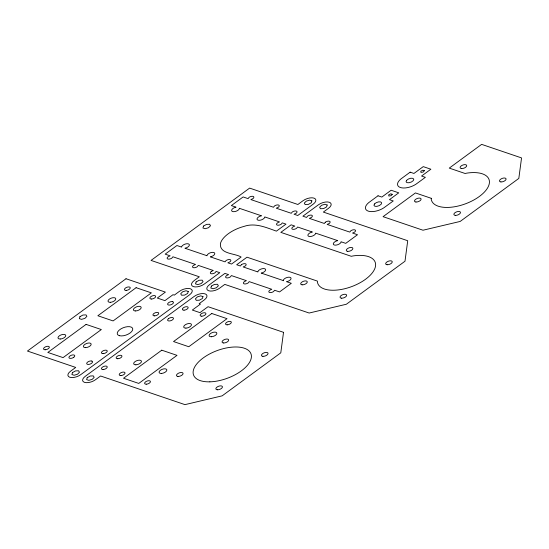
<?xml version="1.0" encoding="UTF-8"?>
<svg xmlns="http://www.w3.org/2000/svg" width="549" height="549" viewBox="0 0 549 549"><rect width="100%" height="100%" fill="white"/><g stroke="black" fill="none" stroke-linecap="round" stroke-linejoin="round"><path stroke-width="0.82" d="M283.291 280.759L283.38 280.086A4.083 1.97 -20.3 0 1 287.649 277.334A4.083 1.97 -20.3 0 1 291.052 278.487A4.083 1.97 -20.3 0 1 287.491 281.486L286.599 281.692L291.306 283.291L279.537 291.924L274.582 290.243L273.622 291.498A3.054 1.475 -20.3 0 1 269.511 292.466A3.054 1.475 -20.3 0 1 269.82 290.201L271.796 289.296L249.177 281.616L248.223 282.872A3.054 1.475 -20.3 0 1 244.113 283.847A3.054 1.475 -20.3 0 1 244.415 281.582L246.391 280.669L231.397 275.577L230.443 276.833A3.054 1.475 -20.3 0 1 226.332 277.808A3.054 1.475 -20.3 0 1 226.634 275.543L228.61 274.637L224.925 273.381L209.478 284.711A8.16 3.932 -20.3 0 0 208.675 290.757A8.16 3.932 -20.3 0 0 219.641 288.163L224.788 284.389L309.156 313.033L346.357 304.242L404.997 261.228L407.722 240.73L323.354 212.079L328.508 208.304A8.16 3.932 -20.3 0 0 329.311 202.258A8.16 3.932 -20.3 0 0 318.345 204.852L302.897 216.182L306.582 217.438L307.543 216.182A3.054 1.475 -20.3 0 1 311.654 215.215A3.054 1.475 -20.3 0 1 311.352 217.479L309.368 218.385L324.363 223.477L325.324 222.221M241.34 264.748L240.38 266.004L236.694 264.748L246.995 257.193L317.452 281.122L317.418 282.111A30.6 14.741 -20.3 0 0 345.856 288.451A30.6 14.741 -20.3 0 0 375.392 266.787A30.6 14.741 -20.3 0 0 353.117 255.916L351.291 256.301L280.827 232.371L291.128 224.816L294.813 226.071L292.83 226.977A3.054 1.475 -20.3 0 0 292.535 229.242A3.054 1.475 -20.3 0 0 296.638 228.267L297.599 227.018L312.347 232.021L311.455 232.234A4.083 1.97 -20.3 0 0 307.893 235.226A4.083 1.97 -20.3 0 0 311.297 236.379A4.083 1.97 -20.3 0 0 315.565 233.627L315.634 233.14L337.745 240.647L336.86 240.86A4.083 1.97 -20.3 0 0 333.298 243.852A4.083 1.97 -20.3 0 0 336.695 245.005A4.083 1.97 -20.3 0 0 340.97 242.253L341.032 241.766L345.74 243.365L357.509 234.732L352.554 233.044L354.537 232.138A3.054 1.475 -20.3 0 0 354.839 229.873A3.054 1.475 -20.3 0 0 350.729 230.848L349.768 232.097L327.149 224.417L329.132 223.512A3.054 1.475 -20.3 0 0 329.441 221.247A3.054 1.475 -20.3 0 0 325.331 222.221M211.317 271.398L213.3 270.492L198.306 265.4L197.345 266.656A3.054 1.475 -20.3 0 1 193.241 267.631A3.054 1.475 -20.3 0 1 193.543 265.366L195.519 264.453L172.908 256.774L171.947 258.03A3.054 1.475 -20.3 0 1 167.836 259.004A3.054 1.475 -20.3 0 1 168.138 256.74L170.121 255.834L165.16 254.146L176.929 245.513L181.637 247.112L181.705 246.625A4.083 1.97 -20.3 0 1 185.974 243.873A4.083 1.97 -20.3 0 1 189.378 245.026A4.083 1.97 -20.3 0 1 185.816 248.018L184.924 248.23L207.042 255.738L207.103 255.251A4.083 1.97 -20.3 0 1 211.379 252.492A4.083 1.97 -20.3 0 1 214.776 253.652A4.083 1.97 -20.3 0 1 211.214 256.644L210.329 256.857L225.069 261.859L226.03 260.61A3.054 1.475 -20.3 0 1 230.141 259.636A3.054 1.475 -20.3 0 1 229.839 261.9L227.856 262.806L231.541 264.055L241.107 257.042C234.828 253.082 219.579 254.29 220.382 243.735A24.492 11.797 -20.3 0 1 244.01 226.408C255.086 222.517 266.08 227.471 276.415 231.143L285.974 224.129L282.289 222.873L281.328 224.129A3.054 1.475 -20.3 0 1 277.224 225.104A3.054 1.475 -20.3 0 1 277.526 222.839L279.503 221.926L264.762 216.924L264.693 217.411A4.083 1.97 -20.3 0 1 260.425 220.163A4.083 1.97 -20.3 0 1 257.021 219.01A4.083 1.97 -20.3 0 1 260.583 216.018L261.475 215.805L239.357 208.297L239.295 208.785A4.083 1.97 -20.3 0 1 235.02 211.543A4.083 1.97 -20.3 0 1 231.623 210.384A4.083 1.97 -20.3 0 1 235.185 207.392L236.07 207.179L231.362 205.587L243.132 196.947L248.093 198.635L249.047 197.379A3.054 1.475 -20.3 0 1 253.164 196.412A3.054 1.475 -20.3 0 1 252.863 198.676L250.872 199.582L273.491 207.261L274.452 206.005A3.054 1.475 -20.3 0 1 278.563 205.038A3.054 1.475 -20.3 0 1 278.261 207.296L276.277 208.201L291.272 213.293L292.233 212.044A3.054 1.475 -20.3 0 1 296.343 211.07A3.054 1.475 -20.3 0 1 296.041 213.335L294.058 214.24L297.743 215.496L313.191 204.159A8.16 3.932 -20.3 0 0 314.001 198.12A8.16 3.932 -20.3 0 0 303.034 200.714L297.881 204.489L249.623 188.101L151.05 260.411L199.314 276.799L194.168 280.573A8.16 3.932 -20.3 0 0 193.365 286.612A8.16 3.932 -20.3 0 0 204.331 284.025L219.772 272.688L216.086 271.439L215.126 272.695A3.054 1.475 -20.3 0 1 211.022 273.663A3.054 1.475 -20.3 0 1 211.324 271.398M283.311 280.58L261.2 273.073L262.086 272.86A4.083 1.97 -20.3 0 0 265.647 269.868A4.083 1.97 -20.3 0 0 262.25 268.708A4.083 1.97 -20.3 0 0 257.975 271.467L257.913 271.954L243.166 266.944L245.149 266.039A3.054 1.475 -20.3 0 0 245.458 263.774A3.054 1.475 -20.3 0 0 241.347 264.748M431.281 198.313L431.24 199.301A30.6 14.741 -20.3 0 0 459.685 205.649A30.6 14.741 -20.3 0 0 489.214 183.984A30.6 14.741 -20.3 0 0 466.945 173.107L465.113 173.491L449.267 168.111L481.631 144.366L521.55 157.92L518.819 178.418L460.186 221.432L422.984 230.223L383.065 216.67L415.428 192.932L431.281 198.313M283.524 332.33L280.793 352.829L222.16 395.843L184.958 404.634L100.591 375.99L95.437 379.764A8.16 3.932 -20.3 0 1 84.471 382.358A8.16 3.932 -20.3 0 1 85.28 376.312L194.147 296.453A8.16 3.932 -20.3 0 1 205.106 293.859A8.16 3.932 -20.3 0 1 204.303 299.905L199.157 303.679L200.426 304.112L192.335 310.048L199.953 312.635L208.044 306.699L283.524 332.33M79.955 316.691L79.331 318.619L81.533 319.367L84.903 318.372L86.907 316.375L86.028 314.893L82.933 315.03L79.955 316.691M72.509 372.572L71.892 374.507L74.094 375.255L77.464 374.253L79.468 372.263L78.589 370.774L75.494 370.918L72.509 372.572M87.229 377.678L86.605 379.613L88.808 380.361L92.184 379.359L94.181 377.369L93.303 375.88L90.208 376.017L87.229 377.678M203.555 226.051L202.931 227.979L205.141 228.734L208.51 227.732L210.507 225.742L209.629 224.253L206.534 224.39L203.555 226.051M188.266 291.505L187.641 293.434L184.663 295.094L181.568 295.232L180.69 293.742L182.687 291.752L186.056 290.757L188.266 291.505M196.117 281.939L195.492 283.867L197.702 284.615L201.071 283.62L203.068 281.63L202.19 280.141L199.095 280.278L196.117 281.939M202.979 296.611L202.355 298.539L199.376 300.2L196.281 300.337L195.403 298.848L197.4 296.858L200.776 295.863L202.979 296.611M211.427 286.077L210.802 288.012L213.012 288.76L216.381 287.758L218.378 285.768L217.5 284.279L214.405 284.416L211.427 286.077M311.866 200.865L311.242 202.801L308.264 204.454L305.169 204.599L304.29 203.109L306.294 201.119L309.663 200.117L311.866 200.865M327.177 205.01L326.552 206.939L323.574 208.599L320.479 208.737L319.6 207.248L321.604 205.257L324.974 204.262L327.177 205.01M374.48 203.953L373.931 205.347L374.864 206.266L376.923 206.362L379.311 205.594L381.13 204.262L381.679 202.869L380.745 201.95L378.693 201.854L376.298 202.622L374.48 203.953M406.596 180.34L406.047 181.733L406.981 182.652L409.032 182.748L411.427 181.98L413.246 180.648L413.795 179.255L412.862 178.336L410.81 178.24L408.415 179.008L406.596 180.34M392.247 194.319L391.066 195.677L388.843 196.014L388.651 194.861L390.758 193.811L392.247 194.319M424.363 170.698L423.176 172.063L420.953 172.4L420.76 171.24L422.867 170.19L424.363 170.698M378.028 195.78L370.204 201.538A12.243 5.902 -20.3 0 0 368.242 211.125A12.243 5.902 -20.3 0 0 385.398 206.692L393.256 200.948L389.454 199.658L398.752 192.829L391.135 190.242L381.829 197.07L378.028 195.78M410.144 172.16L402.321 177.917A12.243 5.902 -20.3 0 0 400.358 187.511A12.243 5.902 -20.3 0 0 417.508 183.078L425.365 177.334L421.563 176.037L430.869 169.216L423.252 166.628L413.946 173.45L410.144 172.16M126.016 278.741L27.45 351.044L75.714 367.432L70.56 371.213A8.16 3.932 -20.3 0 0 69.757 377.252A8.16 3.932 -20.3 0 0 80.724 374.658L189.59 294.799A8.16 3.932 -20.3 0 0 190.393 288.76A8.16 3.932 -20.3 0 0 179.427 291.347L174.28 295.129L173.01 294.696L164.92 300.632L157.295 298.045L165.393 292.109L126.016 278.741M86.09 324.384L47.838 352.444L63.08 357.619L101.332 329.558L86.09 324.384M136.111 287.69L97.859 315.75L113.101 320.925L151.352 292.864L136.111 287.69M161.77 350.187L123.518 378.247L138.76 383.422L177.011 355.361L161.77 350.187M211.79 313.493L173.539 341.553L188.781 346.728L227.025 318.674L211.79 313.493M455.32 215.38A3.466 1.668 -20.3 0 0 460.467 212.641A3.466 1.668 -20.3 0 0 455.739 212.237A3.466 1.668 -20.3 0 0 455.32 215.38M415.943 202.011A3.466 1.668 -20.3 0 0 421.097 199.273A3.466 1.668 -20.3 0 0 416.362 198.868A3.466 1.668 -20.3 0 0 415.943 202.011M500.921 181.925A3.466 1.668 -20.3 0 0 506.075 179.187A3.466 1.668 -20.3 0 0 501.34 178.782A3.466 1.668 -20.3 0 0 500.921 181.925M461.551 168.557A3.466 1.668 -20.3 0 0 466.705 165.812A3.466 1.668 -20.3 0 0 461.97 165.414A3.466 1.668 -20.3 0 0 461.551 168.557M341.492 298.189A3.466 1.668 -20.3 0 0 346.645 295.451A3.466 1.668 -20.3 0 0 341.91 295.046A3.466 1.668 -20.3 0 0 341.492 298.189M302.122 284.821A3.466 1.668 -20.3 0 0 307.268 282.076A3.466 1.668 -20.3 0 0 302.54 281.678A3.466 1.668 -20.3 0 0 302.122 284.821M387.1 264.735A3.466 1.668 -20.3 0 0 392.247 261.99A3.466 1.668 -20.3 0 0 387.519 261.592A3.466 1.668 -20.3 0 0 387.1 264.735M347.723 251.367A3.466 1.668 -20.3 0 0 352.877 248.622A3.466 1.668 -20.3 0 0 348.141 248.217A3.466 1.668 -20.3 0 0 347.723 251.367M172.743 301.71A3.054 1.475 -20.3 0 0 168.632 302.684A3.054 1.475 -20.3 0 0 168.33 304.949A3.054 1.475 -20.3 0 0 172.441 303.974A3.054 1.475 -20.3 0 0 172.743 301.71M110.246 302.321A4.083 1.963 -20.3 0 0 115.777 298.759A4.083 1.963 -20.3 0 0 109.683 298.91A4.083 1.963 -20.3 0 0 110.246 302.321M45.203 349.761A3.054 1.475 -20.3 0 0 49.341 347.092A3.054 1.475 -20.3 0 0 44.778 347.208A3.054 1.475 -20.3 0 0 45.203 349.761M91.827 361.064A3.054 1.475 -20.3 0 0 87.716 362.038A3.054 1.475 -20.3 0 0 87.415 364.303A3.054 1.475 -20.3 0 0 91.525 363.328A3.054 1.475 -20.3 0 0 91.827 361.064M151.517 299.027A3.054 1.475 -20.3 0 0 155.655 296.357A3.054 1.475 -20.3 0 0 151.099 296.474A3.054 1.475 -20.3 0 0 151.517 299.027M135.651 310.947A4.083 1.963 -20.3 0 0 141.182 307.385A4.083 1.963 -20.3 0 0 135.088 307.536A4.083 1.963 -20.3 0 0 135.651 310.947M126.119 290.4A3.054 1.475 -20.3 0 0 130.257 287.738A3.054 1.475 -20.3 0 0 125.694 287.854A3.054 1.475 -20.3 0 0 126.119 290.4M85.63 347.634A4.083 1.963 -20.3 0 0 91.161 344.072A4.083 1.963 -20.3 0 0 85.068 344.23A4.083 1.963 -20.3 0 0 85.63 347.634M154.592 315.853A3.054 1.475 -20.3 0 0 158.73 313.191A3.054 1.475 -20.3 0 0 154.166 313.307A3.054 1.475 -20.3 0 0 154.592 315.853M73.744 357.289A3.054 1.475 -20.3 0 0 74.046 355.025A3.054 1.475 -20.3 0 0 69.936 355.999A3.054 1.475 -20.3 0 0 69.641 358.264A3.054 1.475 -20.3 0 0 73.744 357.289M119.538 335.72A8.16 3.932 -20.3 0 0 132.522 330.244A8.16 3.932 -20.3 0 0 122.928 327.87A8.16 3.932 -20.3 0 0 119.538 335.72M103.095 353.631A3.054 1.475 -20.3 0 0 107.24 350.962A3.054 1.475 -20.3 0 0 102.677 351.079A3.054 1.475 -20.3 0 0 103.095 353.631M60.232 339.014A4.083 1.963 -20.3 0 0 65.756 335.453A4.083 1.963 -20.3 0 0 59.669 335.604A4.083 1.963 -20.3 0 0 60.232 339.014M146.281 384.19A3.054 1.475 -20.3 0 0 150.426 381.521A3.054 1.475 -20.3 0 0 145.862 381.637A3.054 1.475 -20.3 0 0 146.281 384.19M120.883 375.564A3.054 1.475 -20.3 0 0 125.021 372.895A3.054 1.475 -20.3 0 0 120.457 373.011A3.054 1.475 -20.3 0 0 120.883 375.564M103.102 369.525A3.054 1.475 -20.3 0 0 107.24 366.856A3.054 1.475 -20.3 0 0 102.677 366.979A3.054 1.475 -20.3 0 0 103.102 369.525M161.31 373.444A4.083 1.963 -20.3 0 0 166.841 369.882A4.083 1.963 -20.3 0 0 160.747 370.033A4.083 1.963 -20.3 0 0 161.31 373.444M135.905 364.817A4.083 1.963 -20.3 0 0 141.436 361.256A4.083 1.963 -20.3 0 0 135.342 361.407A4.083 1.963 -20.3 0 0 135.905 364.817M117.815 358.737A3.054 1.475 -20.3 0 0 121.953 356.068A3.054 1.475 -20.3 0 0 117.39 356.184A3.054 1.475 -20.3 0 0 117.815 358.737M217.294 389.79A3.466 1.668 -20.3 0 0 222.441 387.052A3.466 1.668 -20.3 0 0 217.713 386.647A3.466 1.668 -20.3 0 0 217.294 389.79M177.917 376.422A3.466 1.668 -20.3 0 0 183.071 373.677A3.466 1.668 -20.3 0 0 178.336 373.279A3.466 1.668 -20.3 0 0 177.917 376.422M209.855 381.836A30.6 14.741 -20.3 0 0 251.318 355.121A30.6 14.741 -20.3 0 0 205.628 356.287A30.6 14.741 -20.3 0 0 209.855 381.836M262.896 356.335A3.466 1.668 -20.3 0 0 268.049 353.59A3.466 1.668 -20.3 0 0 263.314 353.192A3.466 1.668 -20.3 0 0 262.896 356.335M223.525 342.967A3.466 1.668 -20.3 0 0 228.679 340.222A3.466 1.668 -20.3 0 0 223.944 339.817A3.466 1.668 -20.3 0 0 223.525 342.967M211.331 336.75A4.083 1.963 -20.3 0 0 216.855 333.188A4.083 1.963 -20.3 0 0 210.768 333.339A4.083 1.963 -20.3 0 0 211.331 336.75M185.926 328.124A4.083 1.963 -20.3 0 0 191.457 324.562A4.083 1.963 -20.3 0 0 185.363 324.72A4.083 1.963 -20.3 0 0 185.926 328.124M168.632 318.578A3.054 1.475 -20.3 0 0 168.33 320.842A3.054 1.475 -20.3 0 0 172.441 319.868A3.054 1.475 -20.3 0 0 172.743 317.603A3.054 1.475 -20.3 0 0 168.639 318.578M227.197 324.83A3.054 1.475 -20.3 0 0 231.335 322.167A3.054 1.475 -20.3 0 0 226.771 322.284A3.054 1.475 -20.3 0 0 227.197 324.83M201.799 316.21A3.054 1.475 -20.3 0 0 205.937 313.541A3.054 1.475 -20.3 0 0 201.373 313.657A3.054 1.475 -20.3 0 0 201.799 316.21M184.018 310.171A3.054 1.475 -20.3 0 0 188.156 307.502A3.054 1.475 -20.3 0 0 183.592 307.618A3.054 1.475 -20.3 0 0 184.018 310.171"/></g></svg>
